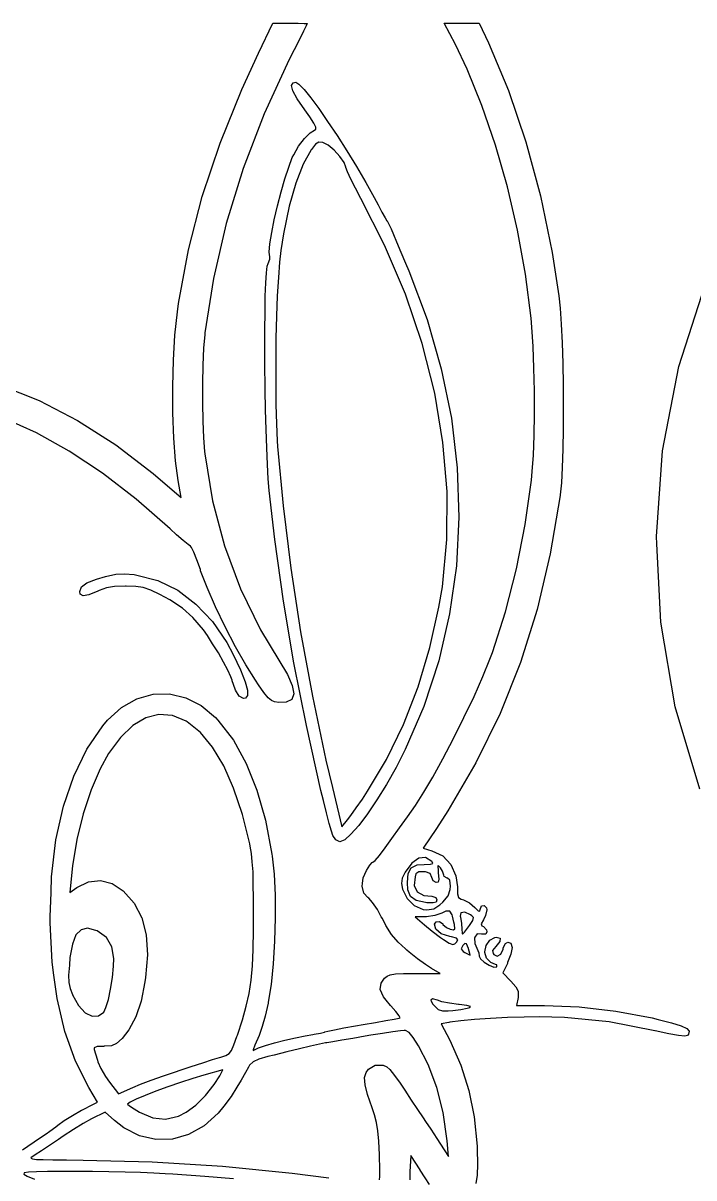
# Model space of a CAD drawing. Extents: x 83.4 to 116.6, y -116.6 to -83.4.
# Drawn here: x 109.064 to 111.523, y -88.323 to -84.091 of the extents above; entities that cross this region are included whole.
import ezdxf

# ---------------------------------------------------------------- set-up
doc = ezdxf.new("R2010")
doc.units = 0
doc.layers.add('BLACK', color=7, linetype='CONTINUOUS')

msp = doc.modelspace()

# ---------------------------------------------------------------- linework, layer by layer
at = {"layer": 'BLACK', "linetype": 'CONTINUOUS'}
for p, q in [((109.927, -84.2017), (109.98, -84.0913)), ((109.98, -84.0913), (110.043, -84.0913)), ((110.043, -84.0913), (110.073, -84.0915)), ((110.073, -84.0915), (110.095, -84.0922)), ((110.095, -84.0922), (110.105, -84.0931)), ((110.649, -84.1698), (110.608, -84.0913)), ((110.608, -84.0913), (110.736, -84.0913)), ((110.736, -84.0913), (110.77, -84.1642)), ((110.092, -84.1212), (110.077, -84.1514)), ((110.102, -84.1011), (110.092, -84.1212)), ((110.105, -84.0933), (110.102, -84.1011)), ((110.105, -84.0931), (110.105, -84.0933)), ((110.077, -84.1514), (110.058, -84.1891)), ((110.692, -84.2598), (110.649, -84.1698)), ((110.77, -84.1642), (110.843, -84.3388)), ((109.866, -84.3346), (109.927, -84.2017)), ((110.058, -84.1891), (110.04, -84.2246)), ((110.04, -84.2246), (109.948, -84.4234)), ((110.746, -84.3934), (110.692, -84.2598)), ((109.786, -84.5316), (109.866, -84.3346)), ((110.048, -84.3199), (110.054, -84.3099)), ((110.053, -84.3392), (110.048, -84.3199)), ((110.069, -84.3688), (110.053, -84.3392)), ((110.054, -84.3099), (110.064, -84.3079)), ((110.064, -84.3079), (110.075, -84.3149)), ((110.075, -84.3149), (110.094, -84.3345)), ((110.094, -84.3345), (110.119, -84.365)), ((110.843, -84.3388), (110.907, -84.5259)), ((110.097, -84.4094), (110.069, -84.3688)), ((110.119, -84.365), (110.148, -84.4046)), ((109.948, -84.4234), (109.871, -84.6242)), ((110.115, -84.4346), (110.097, -84.4094)), ((110.148, -84.4046), (110.18, -84.4514)), ((110.795, -84.5383), (110.746, -84.3934)), ((110.13, -84.4577), (110.115, -84.4346)), ((110.137, -84.4721), (110.13, -84.4577)), ((110.137, -84.4801), (110.137, -84.4721)), ((110.18, -84.4514), (110.215, -84.5037)), ((110.074, -84.5429), (110.096, -84.5147)), ((110.096, -84.5147), (110.117, -84.4934)), ((110.117, -84.4934), (110.132, -84.4842)), ((110.132, -84.4842), (110.137, -84.4801)), ((110.215, -84.5037), (110.251, -84.5596)), ((109.721, -84.7266), (109.786, -84.5316)), ((110.056, -84.5736), (110.074, -84.5429)), ((110.12, -84.5553), (110.091, -84.6083)), ((110.121, -84.5544), (110.12, -84.5553)), ((110.136, -84.5352), (110.121, -84.5544)), ((110.148, -84.5277), (110.136, -84.5352)), ((110.163, -84.5288), (110.148, -84.5277)), ((110.163, -84.5289), (110.163, -84.5288)), ((110.182, -84.5388), (110.163, -84.5289)), ((110.204, -84.5572), (110.182, -84.5388)), ((110.225, -84.5797), (110.204, -84.5572)), ((110.839, -84.6915), (110.795, -84.5383)), ((110.907, -84.5259), (110.96, -84.7241)), ((110.038, -84.6187), (110.051, -84.5844)), ((110.051, -84.5844), (110.056, -84.5736)), ((110.241, -84.6017), (110.225, -84.5797)), ((110.251, -84.5596), (110.286, -84.6172)), ((109.871, -84.6242), (109.809, -84.8259)), ((110.024, -84.6617), (110.038, -84.6187)), ((110.091, -84.6083), (110.064, -84.6775)), ((110.247, -84.6188), (110.241, -84.6017)), ((110.247, -84.6205), (110.247, -84.6188)), ((110.253, -84.6364), (110.247, -84.6205)), ((110.265, -84.6627), (110.253, -84.6364)), ((110.286, -84.6172), (110.32, -84.6749)), ((110.01, -84.7103), (110.024, -84.6617)), ((110.064, -84.6775), (110.04, -84.7627)), ((110.282, -84.6964), (110.265, -84.6627)), ((110.32, -84.6749), (110.351, -84.7307)), ((109.671, -84.9217), (109.721, -84.7266)), ((109.997, -84.7615), (110.01, -84.7103)), ((110.302, -84.7341), (110.282, -84.6964)), ((110.876, -84.8502), (110.839, -84.6915)), ((110.96, -84.7241), (111.003, -84.9323)), ((109.985, -84.8121), (109.997, -84.7615)), ((110.04, -84.7627), (110.019, -84.8636)), ((110.389, -84.9053), (110.302, -84.7341)), ((110.351, -84.7307), (110.365, -84.7579)), ((110.365, -84.7579), (110.379, -84.7848)), ((109.976, -84.8592), (109.985, -84.8121)), ((110.379, -84.7848), (110.391, -84.8055)), ((110.391, -84.8055), (110.397, -84.8159)), ((109.809, -84.8259), (109.762, -85.027)), ((110.397, -84.8159), (110.398, -84.8162)), ((110.398, -84.8162), (110.403, -84.8256)), ((110.403, -84.8256), (110.413, -84.8456)), ((110.413, -84.8456), (110.422, -84.8663)), ((110.905, -85.0115), (110.876, -84.8502)), ((109.969, -84.8997), (109.976, -84.8592)), ((110.019, -84.8636), (110.009, -84.9246)), ((110.422, -84.8663), (110.433, -84.8935)), ((110.433, -84.8935), (110.449, -84.9305)), ((109.634, -85.1187), (109.671, -84.9217)), ((109.966, -84.9304), (109.969, -84.8997)), ((109.968, -84.9483), (109.966, -84.9304)), ((110.009, -84.9246), (110.004, -84.9672)), ((110.466, -85.085), (110.389, -84.9053)), ((110.449, -84.9305), (110.466, -84.9717)), ((111.003, -84.9323), (111.028, -85.0913)), ((109.959, -84.9816), (109.962, -84.9728)), ((109.962, -84.9728), (109.969, -84.9568)), ((109.969, -84.9568), (109.968, -84.9483)), ((110.004, -84.9672), (110, -85.0235)), ((110.466, -84.9717), (110.478, -84.9996)), ((109.954, -85.0436), (109.956, -85.006)), ((109.956, -85.006), (109.959, -84.9816)), ((110, -85.0235), (109.996, -85.0907)), ((110.478, -84.9996), (110.545, -85.1778)), ((110.926, -85.1726), (110.905, -85.0115)), ((109.762, -85.027), (109.731, -85.2263)), ((109.952, -85.0923), (109.954, -85.0436)), ((111.467, -85.3497), (111.564, -85.0501)), ((109.951, -85.1502), (109.952, -85.0923)), ((109.996, -85.0907), (109.993, -85.1658)), ((110.527, -85.266), (110.466, -85.085)), ((111.028, -85.0913), (111.033, -85.1365)), ((109.621, -85.2345), (109.63, -85.1498)), ((109.63, -85.1498), (109.634, -85.1187)), ((109.95, -85.2153), (109.951, -85.1502)), ((111.033, -85.1365), (111.036, -85.1947)), ((109.993, -85.1658), (109.991, -85.2461)), ((110.545, -85.1778), (110.597, -85.3581)), ((110.929, -85.2057), (110.926, -85.1726)), ((109.616, -85.3272), (109.621, -85.2345)), ((109.73, -85.2329), (109.726, -85.2831)), ((109.731, -85.2263), (109.73, -85.2329)), ((109.95, -85.2857), (109.95, -85.2153)), ((110.933, -85.2765), (110.929, -85.2057)), ((111.036, -85.1947), (111.04, -85.2631)), ((109.991, -85.2461), (109.99, -85.3286)), ((110.573, -85.4473), (110.527, -85.266)), ((110.936, -85.3558), (110.933, -85.2765)), ((111.04, -85.2631), (111.042, -85.3385)), ((109.726, -85.2831), (109.723, -85.3444)), ((109.95, -85.3594), (109.95, -85.2857)), ((109.613, -85.4237), (109.616, -85.3272)), ((109.723, -85.3444), (109.722, -85.4123)), ((109.951, -85.4103), (109.95, -85.3594)), ((109.99, -85.3286), (109.99, -85.4103)), ((110.597, -85.3581), (110.634, -85.5395)), ((110.938, -85.4395), (110.936, -85.3558)), ((111.042, -85.3385), (111.043, -85.4182)), ((111.407, -85.6587), (111.467, -85.3497)), ((108.982, -85.4182), (109.123, -85.4749)), ((109.613, -85.5199), (109.613, -85.4237)), ((109.722, -85.4123), (109.722, -85.4824)), ((109.951, -85.4345), (109.951, -85.4103)), ((109.953, -85.5089), (109.951, -85.4345)), ((109.99, -85.4103), (109.991, -85.4885)), ((110.939, -85.5234), (110.938, -85.4395)), ((111.043, -85.4182), (111.044, -85.4992)), ((109.123, -85.4749), (109.264, -85.548)), ((109.722, -85.4824), (109.723, -85.5503)), ((109.991, -85.4885), (109.993, -85.5601)), ((110.603, -85.628), (110.573, -85.4473)), ((109.617, -85.612), (109.613, -85.5199)), ((109.955, -85.5809), (109.953, -85.5089)), ((110.937, -85.6032), (110.939, -85.5234)), ((111.044, -85.4992), (111.043, -85.5784)), ((109.113, -85.5925), (108.994, -85.5397)), ((109.264, -85.548), (109.404, -85.6371)), ((109.723, -85.5503), (109.725, -85.6114)), ((109.993, -85.5601), (109.995, -85.6224)), ((110.634, -85.5395), (110.655, -85.721)), ((109.233, -85.6598), (109.113, -85.5925)), ((109.623, -85.6957), (109.617, -85.612)), ((109.725, -85.6114), (109.729, -85.6614)), ((109.957, -85.6483), (109.955, -85.5809)), ((110.935, -85.6749), (110.937, -85.6032)), ((111.043, -85.5784), (111.042, -85.6531)), ((109.404, -85.6371), (109.541, -85.7422)), ((109.96, -85.7092), (109.957, -85.6483)), ((109.995, -85.6224), (109.997, -85.6433)), ((109.997, -85.6433), (110.017, -85.8609)), ((110.618, -85.8073), (110.603, -85.628)), ((111.042, -85.6531), (111.04, -85.7201)), ((111.385, -85.9726), (111.407, -85.6587)), ((109.356, -85.7412), (109.233, -85.6598)), ((109.633, -85.7671), (109.623, -85.6957)), ((109.729, -85.6614), (109.73, -85.6704)), ((109.73, -85.6704), (109.759, -85.8416)), ((110.93, -85.7341), (110.935, -85.6749)), ((109.479, -85.8362), (109.356, -85.7412)), ((109.541, -85.7422), (109.585, -85.7795)), ((109.963, -85.7617), (109.96, -85.7092)), ((110.655, -85.721), (110.661, -85.9016)), ((110.927, -85.7667), (110.93, -85.7341)), ((111.04, -85.7201), (111.037, -85.7767)), ((109.585, -85.7795), (109.644, -85.8305)), ((109.644, -85.8305), (109.633, -85.7671)), ((109.966, -85.8038), (109.963, -85.7617)), ((110.904, -85.9283), (110.927, -85.7667)), ((111.037, -85.7767), (111.033, -85.8198)), ((109.987, -85.9836), (109.966, -85.8038)), ((110.617, -85.9843), (110.618, -85.8073)), ((111.032, -85.8229), (110.996, -86.0368)), ((111.033, -85.8198), (111.032, -85.8229)), ((109.603, -85.9445), (109.479, -85.8362)), ((109.759, -85.8416), (109.803, -86.0065)), ((110.017, -85.8609), (110.045, -86.0885)), ((110.661, -85.9016), (110.652, -86.0803)), ((109.627, -85.9666), (109.603, -85.9445)), ((110.872, -86.091), (110.904, -85.9283)), ((109.651, -85.988), (109.627, -85.9666)), ((109.669, -86.0025), (109.651, -85.988)), ((110.019, -86.2099), (109.987, -85.9836)), ((110.601, -86.1579), (110.617, -85.9843)), ((111.387, -86), (111.385, -85.9726)), ((109.678, -86.0079), (109.669, -86.0025)), ((109.682, -86.0129), (109.678, -86.0079)), ((109.69, -86.0308), (109.682, -86.0129)), ((109.701, -86.0587), (109.69, -86.0308)), ((109.803, -86.0065), (109.861, -86.1646)), ((110.996, -86.0368), (110.948, -86.2404)), ((111.401, -86.287), (111.387, -86)), ((109.714, -86.0933), (109.701, -86.0587)), ((110.652, -86.0803), (110.627, -86.2562)), ((109.333, -86.1286), (109.367, -86.1191)), ((109.367, -86.1191), (109.404, -86.1114)), ((109.404, -86.1114), (109.436, -86.1094)), ((109.436, -86.1094), (109.471, -86.1126)), ((109.471, -86.1126), (109.481, -86.1141)), ((109.481, -86.1141), (109.558, -86.1343)), ((109.715, -86.0984), (109.714, -86.0933)), ((109.739, -86.1601), (109.715, -86.0984)), ((110.045, -86.0885), (110.081, -86.3222)), ((110.832, -86.2493), (110.872, -86.091)), ((109.272, -86.1748), (109.279, -86.1577)), ((109.279, -86.1577), (109.298, -86.1425)), ((109.298, -86.1425), (109.333, -86.1286)), ((109.37, -86.1607), (109.343, -86.1705)), ((109.4, -86.1557), (109.37, -86.1607)), ((109.44, -86.1545), (109.4, -86.1557)), ((109.442, -86.1546), (109.44, -86.1545)), ((109.477, -86.1558), (109.442, -86.1546)), ((109.505, -86.1601), (109.477, -86.1558)), ((109.532, -86.1693), (109.505, -86.1601)), ((109.558, -86.1343), (109.631, -86.1701)), ((109.77, -86.2302), (109.739, -86.1601)), ((109.861, -86.1646), (109.935, -86.3151)), ((110.588, -86.2318), (110.601, -86.1579)), ((109.274, -86.184), (109.272, -86.1748)), ((109.284, -86.1904), (109.274, -86.184)), ((109.305, -86.1867), (109.284, -86.1904)), ((109.338, -86.1727), (109.305, -86.1867)), ((109.343, -86.1705), (109.338, -86.1727)), ((109.565, -86.1852), (109.532, -86.1693)), ((109.602, -86.2045), (109.565, -86.1852)), ((109.648, -86.2349), (109.602, -86.2045)), ((109.631, -86.1701), (109.698, -86.2204)), ((109.687, -86.2702), (109.648, -86.2349)), ((109.698, -86.2204), (109.758, -86.2846)), ((109.805, -86.3039), (109.77, -86.2302)), ((110.057, -86.4354), (110.019, -86.2099)), ((110.555, -86.3794), (110.588, -86.2318)), ((110.784, -86.3975), (110.832, -86.2493)), ((110.948, -86.2404), (110.887, -86.4349)), ((109.725, -86.315), (109.687, -86.2702)), ((109.758, -86.2846), (109.811, -86.3619)), ((110.627, -86.2562), (110.588, -86.4283)), ((111.454, -86.5971), (111.401, -86.287)), ((109.74, -86.3357), (109.725, -86.315)), ((109.759, -86.3656), (109.74, -86.3357)), ((109.843, -86.3766), (109.805, -86.3039)), ((109.935, -86.3151), (110.002, -86.4265)), ((110.081, -86.3222), (110.125, -86.558)), ((109.78, -86.3991), (109.759, -86.3656)), ((109.811, -86.3619), (109.834, -86.4048)), ((109.881, -86.4434), (109.843, -86.3766)), ((109.799, -86.4328), (109.78, -86.3991)), ((109.834, -86.4048), (109.861, -86.4614)), ((110.512, -86.5237), (110.555, -86.3794)), ((110.775, -86.4219), (110.784, -86.3975)), ((109.815, -86.4632), (109.799, -86.4328)), ((109.861, -86.4614), (109.878, -86.5049)), ((109.916, -86.4996), (109.881, -86.4434)), ((110.002, -86.4265), (110.033, -86.478)), ((110.103, -86.665), (110.057, -86.4354)), ((110.588, -86.4283), (110.533, -86.5955)), ((110.749, -86.4861), (110.775, -86.4219)), ((110.887, -86.4349), (110.812, -86.6218)), ((109.826, -86.4866), (109.815, -86.4632)), ((109.831, -86.4997), (109.826, -86.4866)), ((109.831, -86.5013), (109.831, -86.4997)), ((109.835, -86.5152), (109.831, -86.5013)), ((109.878, -86.5049), (109.887, -86.5362)), ((109.927, -86.5159), (109.916, -86.4996)), ((110.033, -86.478), (110.051, -86.5189)), ((110.717, -86.5588), (110.749, -86.4861)), ((109.843, -86.5361), (109.835, -86.5152)), ((109.856, -86.5584), (109.843, -86.5361)), ((109.887, -86.5362), (109.887, -86.556)), ((109.947, -86.545), (109.927, -86.5159)), ((109.962, -86.5636), (109.947, -86.545)), ((110.051, -86.5189), (110.056, -86.5495)), ((110.458, -86.6617), (110.512, -86.5237)), ((109.425, -86.599), (109.481, -86.5676)), ((109.481, -86.5676), (109.541, -86.5512)), ((109.541, -86.5512), (109.601, -86.5499)), ((109.601, -86.5499), (109.661, -86.5635)), ((109.661, -86.5635), (109.717, -86.5921)), ((109.872, -86.5663), (109.856, -86.5584)), ((109.879, -86.5653), (109.872, -86.5663)), ((109.887, -86.556), (109.879, -86.5653)), ((109.975, -86.5742), (109.962, -86.5636)), ((109.986, -86.5793), (109.975, -86.5742)), ((110.001, -86.5814), (109.986, -86.5793)), ((110.029, -86.5803), (110.001, -86.5814)), ((110.049, -86.5699), (110.029, -86.5803)), ((110.056, -86.5495), (110.049, -86.5699)), ((110.125, -86.558), (110.174, -86.7921)), ((110.68, -86.6359), (110.717, -86.5588)), ((109.374, -86.6454), (109.425, -86.599)), ((109.562, -86.6253), (109.514, -86.6375)), ((109.612, -86.6293), (109.562, -86.6253)), ((109.662, -86.6498), (109.612, -86.6293)), ((109.717, -86.5921), (109.769, -86.6358)), ((110.533, -86.5955), (110.464, -86.7538)), ((110.812, -86.6218), (110.724, -86.8026)), ((111.544, -86.8987), (111.454, -86.5971)), ((109.298, -86.7523), (109.357, -86.6667)), ((109.357, -86.6667), (109.374, -86.6454)), ((109.467, -86.6656), (109.421, -86.7094)), ((109.514, -86.6375), (109.467, -86.6656)), ((109.666, -86.6526), (109.662, -86.6498)), ((109.714, -86.6908), (109.666, -86.6526)), ((109.769, -86.6358), (109.778, -86.6454)), ((109.778, -86.6454), (109.835, -86.7198)), ((110.156, -86.9038), (110.103, -86.665)), ((110.396, -86.7904), (110.458, -86.6617)), ((110.642, -86.7136), (110.68, -86.6359)), ((109.421, -86.7094), (109.378, -86.7686)), ((109.759, -86.7446), (109.714, -86.6908)), ((110.603, -86.7878), (110.642, -86.7136)), ((109.25, -86.8507), (109.298, -86.7523)), ((109.8, -86.8131), (109.759, -86.7446)), ((109.835, -86.7198), (109.882, -86.8051)), ((110.464, -86.7538), (110.431, -86.8191)), ((109.378, -86.7686), (109.347, -86.8245)), ((110.174, -86.7921), (110.198, -86.8921)), ((110.327, -86.9067), (110.396, -86.7904)), ((110.566, -86.8546), (110.603, -86.7878)), ((109.347, -86.8245), (109.314, -86.9011)), ((109.836, -86.8956), (109.8, -86.8131)), ((109.882, -86.8051), (109.921, -86.9025)), ((110.431, -86.8191), (110.396, -86.8813)), ((110.724, -86.8026), (110.621, -86.9784)), ((109.212, -86.9615), (109.25, -86.8507)), ((110.396, -86.8813), (110.361, -86.9385)), ((110.533, -86.9099), (110.566, -86.8546)), ((109.314, -86.9011), (109.285, -86.9891)), ((109.868, -86.9914), (109.836, -86.8956)), ((109.921, -86.9025), (109.953, -87.0128)), ((110.165, -86.9407), (110.156, -86.9038)), ((110.198, -86.8921), (110.233, -87.0363)), ((110.308, -86.9349), (110.327, -86.9067)), ((110.502, -86.9582), (110.527, -86.919)), ((110.527, -86.919), (110.533, -86.9099)), ((109.185, -87.0845), (109.212, -86.9615)), ((110.176, -86.9858), (110.165, -86.9407)), ((110.266, -86.9947), (110.285, -86.9678)), ((110.285, -86.9678), (110.308, -86.9349)), ((110.361, -86.9385), (110.326, -86.9891)), ((110.473, -86.9996), (110.502, -86.9582)), ((109.285, -86.9891), (109.262, -87.0838)), ((109.895, -87.0996), (109.868, -86.9914)), ((109.953, -87.0128), (109.976, -87.1371)), ((110.186, -87.0242), (110.176, -86.9858)), ((110.233, -87.0363), (110.253, -87.0117)), ((110.253, -87.0117), (110.266, -86.9947)), ((110.326, -86.9891), (110.295, -87.0314)), ((110.444, -87.041), (110.473, -86.9996)), ((110.621, -86.9784), (110.579, -87.043)), ((110.194, -87.0528), (110.186, -87.0242)), ((110.2, -87.0683), (110.194, -87.0528)), ((110.295, -87.0314), (110.266, -87.0636)), ((110.416, -87.0799), (110.444, -87.041)), ((110.579, -87.043), (110.531, -87.1156)), ((109.169, -87.2195), (109.185, -87.0845)), ((109.262, -87.0838), (109.246, -87.1802)), ((110.21, -87.084), (110.2, -87.0683)), ((110.225, -87.0913), (110.21, -87.084)), ((110.243, -87.0841), (110.225, -87.0913)), ((110.266, -87.0636), (110.243, -87.0841)), ((110.391, -87.1143), (110.416, -87.0799)), ((109.896, -87.1073), (109.895, -87.0996)), ((109.901, -87.1349), (109.896, -87.1073)), ((109.904, -87.1654), (109.901, -87.1349)), ((109.976, -87.1371), (109.977, -87.1438)), ((110.37, -87.1416), (110.391, -87.1143)), ((110.531, -87.1156), (110.562, -87.1243)), ((110.562, -87.1243), (110.602, -87.1436)), ((109.246, -87.1802), (109.242, -87.2156)), ((109.907, -87.2014), (109.904, -87.1654)), ((109.977, -87.1438), (109.984, -87.2098)), ((110.323, -87.1966), (110.335, -87.1779)), ((110.335, -87.1779), (110.344, -87.1672)), ((110.344, -87.1672), (110.346, -87.1663)), ((110.346, -87.1663), (110.354, -87.1597)), ((110.354, -87.1597), (110.37, -87.1416)), ((110.489, -87.1701), (110.464, -87.2035)), ((110.487, -87.1868), (110.508, -87.1767)), ((110.514, -87.1514), (110.489, -87.1701)), ((110.508, -87.1767), (110.534, -87.1746)), ((110.539, -87.1493), (110.514, -87.1514)), ((110.534, -87.1746), (110.557, -87.1738)), ((110.562, -87.1637), (110.539, -87.1493)), ((110.557, -87.1738), (110.566, -87.1709)), ((110.564, -87.1649), (110.562, -87.1637)), ((110.566, -87.1709), (110.564, -87.1649)), ((110.586, -87.1782), (110.584, -87.1809)), ((110.584, -87.1809), (110.585, -87.1971)), ((110.594, -87.1866), (110.586, -87.1782)), ((110.602, -87.1436), (110.632, -87.175)), ((110.632, -87.175), (110.65, -87.2161)), ((109.167, -87.2775), (109.169, -87.2195)), ((109.242, -87.2156), (109.236, -87.2775)), ((109.908, -87.2457), (109.907, -87.2014)), ((109.984, -87.2098), (109.988, -87.2869)), ((110.308, -87.2442), (110.311, -87.2235)), ((110.311, -87.2235), (110.323, -87.1966)), ((110.464, -87.2035), (110.453, -87.2251)), ((110.473, -87.2413), (110.476, -87.2074)), ((110.476, -87.2074), (110.487, -87.1868)), ((110.501, -87.2199), (110.498, -87.2524)), ((110.504, -87.2097), (110.501, -87.2199)), ((110.514, -87.2014), (110.504, -87.2097)), ((110.533, -87.2012), (110.514, -87.2014)), ((110.539, -87.2019), (110.533, -87.2012)), ((110.556, -87.2083), (110.539, -87.2019)), ((110.562, -87.2225), (110.556, -87.2083)), ((110.567, -87.2342), (110.562, -87.2225)), ((110.585, -87.1971), (110.586, -87.2058)), ((110.586, -87.2058), (110.588, -87.2286)), ((110.601, -87.1988), (110.594, -87.1866)), ((110.606, -87.2137), (110.601, -87.1988)), ((110.607, -87.2187), (110.606, -87.2137)), ((110.618, -87.2246), (110.607, -87.2187)), ((110.62, -87.2247), (110.618, -87.2246)), ((110.65, -87.2161), (110.656, -87.2572)), ((109.236, -87.2775), (109.262, -87.2593)), ((109.262, -87.2593), (109.304, -87.2386)), ((109.304, -87.2386), (109.348, -87.2339)), ((109.348, -87.2339), (109.391, -87.2451)), ((109.391, -87.2451), (109.431, -87.2714)), ((109.909, -87.3011), (109.908, -87.2457)), ((110.307, -87.2541), (110.308, -87.2442)), ((110.313, -87.2796), (110.307, -87.2541)), ((110.453, -87.2251), (110.451, -87.2442)), ((110.451, -87.2442), (110.455, -87.2652)), ((110.455, -87.2652), (110.472, -87.2997)), ((110.474, -87.2674), (110.473, -87.2413)), ((110.498, -87.2524), (110.509, -87.275)), ((110.578, -87.2413), (110.567, -87.2342)), ((110.585, -87.2391), (110.578, -87.2413)), ((110.588, -87.2286), (110.585, -87.2391)), ((110.628, -87.2327), (110.62, -87.2247)), ((110.631, -87.2546), (110.628, -87.2327)), ((110.63, -87.2671), (110.631, -87.2546)), ((110.656, -87.2572), (110.656, -87.2824)), ((109.164, -87.3663), (109.167, -87.2775)), ((109.431, -87.2714), (109.471, -87.317)), ((109.909, -87.3704), (109.909, -87.3011)), ((109.988, -87.2869), (109.988, -87.3705)), ((110.328, -87.2959), (110.313, -87.2796)), ((110.331, -87.298), (110.328, -87.2959)), ((110.345, -87.3137), (110.331, -87.298)), ((110.472, -87.2997), (110.498, -87.3257)), ((110.484, -87.2927), (110.474, -87.2674)), ((110.505, -87.3074), (110.484, -87.2927)), ((110.539, -87.3143), (110.505, -87.3074)), ((110.509, -87.275), (110.533, -87.2879)), ((110.533, -87.2879), (110.562, -87.2911)), ((110.562, -87.2911), (110.577, -87.2963)), ((110.577, -87.2963), (110.581, -87.3048)), ((110.581, -87.3048), (110.578, -87.3127)), ((110.602, -87.3129), (110.622, -87.2895)), ((110.622, -87.2895), (110.63, -87.2671)), ((110.656, -87.2824), (110.66, -87.2958)), ((110.66, -87.2958), (110.67, -87.3022)), ((110.67, -87.3022), (110.678, -87.3047)), ((110.678, -87.3047), (110.7, -87.315)), ((109.471, -87.317), (109.499, -87.3704)), ((110.363, -87.34), (110.345, -87.3137)), ((110.377, -87.3669), (110.363, -87.34)), ((110.498, -87.3257), (110.53, -87.3397)), ((110.53, -87.3397), (110.544, -87.3413)), ((110.544, -87.3149), (110.539, -87.3143)), ((110.567, -87.3158), (110.544, -87.3149)), ((110.544, -87.3413), (110.569, -87.3373)), ((110.578, -87.3127), (110.567, -87.3158)), ((110.569, -87.3373), (110.591, -87.3231)), ((110.591, -87.3231), (110.602, -87.3129)), ((110.613, -87.3465), (110.599, -87.353)), ((110.628, -87.3464), (110.613, -87.3465)), ((110.637, -87.3589), (110.628, -87.3464)), ((110.683, -87.3498), (110.669, -87.3517)), ((110.704, -87.3592), (110.683, -87.3498)), ((110.7, -87.315), (110.72, -87.332)), ((110.72, -87.332), (110.732, -87.3451)), ((110.732, -87.3451), (110.738, -87.3455)), ((110.738, -87.3455), (110.739, -87.3392)), ((110.739, -87.3392), (110.744, -87.3269)), ((110.744, -87.3269), (110.754, -87.3255)), ((110.754, -87.3255), (110.763, -87.3341)), ((110.764, -87.3415), (110.759, -87.3613)), ((110.763, -87.3341), (110.764, -87.3415)), ((109.164, -87.3883), (109.164, -87.3663)), ((109.171, -87.5326), (109.164, -87.3883)), ((109.499, -87.3704), (109.515, -87.4329)), ((109.909, -87.4148), (109.909, -87.3704)), ((109.988, -87.3705), (109.986, -87.456)), ((110.381, -87.3732), (110.377, -87.3669)), ((110.394, -87.3989), (110.381, -87.3732)), ((110.537, -87.3666), (110.501, -87.3669)), ((110.501, -87.3669), (110.535, -87.3964)), ((110.543, -87.3664), (110.537, -87.3666)), ((110.573, -87.3617), (110.543, -87.3664)), ((110.572, -87.3938), (110.578, -87.3845)), ((110.577, -87.4115), (110.572, -87.3938)), ((110.599, -87.353), (110.573, -87.3617)), ((110.578, -87.3845), (110.59, -87.3842)), ((110.59, -87.3842), (110.602, -87.3929)), ((110.602, -87.3929), (110.603, -87.3943)), ((110.638, -87.3644), (110.637, -87.3589)), ((110.643, -87.3859), (110.638, -87.3644)), ((110.645, -87.3942), (110.643, -87.3859)), ((110.669, -87.3517), (110.666, -87.3644)), ((110.666, -87.3644), (110.667, -87.3683)), ((110.667, -87.3683), (110.671, -87.3912)), ((110.671, -87.3912), (110.672, -87.4114)), ((110.7, -87.3986), (110.712, -87.3797)), ((110.709, -87.3625), (110.704, -87.3592)), ((110.715, -87.3694), (110.709, -87.3625)), ((110.712, -87.3797), (110.715, -87.3694)), ((110.751, -87.378), (110.743, -87.3925)), ((110.743, -87.3925), (110.745, -87.3995)), ((110.759, -87.3613), (110.751, -87.378)), ((109.258, -87.4331), (109.245, -87.4666)), ((109.277, -87.4141), (109.258, -87.4331)), ((109.301, -87.4088), (109.277, -87.4141)), ((109.331, -87.4164), (109.301, -87.4088)), ((109.336, -87.4185), (109.331, -87.4164)), ((109.37, -87.4423), (109.336, -87.4185)), ((109.515, -87.4329), (109.52, -87.5055)), ((109.908, -87.4864), (109.909, -87.4148)), ((110.415, -87.4319), (110.394, -87.3989)), ((110.439, -87.4598), (110.415, -87.4319)), ((110.535, -87.3964), (110.563, -87.4197)), ((110.563, -87.4197), (110.594, -87.443)), ((110.597, -87.4288), (110.577, -87.4115)), ((110.628, -87.4393), (110.597, -87.4288)), ((110.603, -87.3943), (110.616, -87.4056)), ((110.616, -87.4056), (110.63, -87.4119)), ((110.63, -87.4119), (110.642, -87.4148)), ((110.642, -87.4148), (110.647, -87.4101)), ((110.647, -87.4101), (110.645, -87.3942)), ((110.672, -87.4114), (110.673, -87.4263)), ((110.673, -87.4263), (110.675, -87.4306)), ((110.675, -87.4306), (110.682, -87.4234)), ((110.682, -87.4234), (110.696, -87.4037)), ((110.696, -87.4037), (110.7, -87.3986)), ((110.728, -87.4292), (110.72, -87.4408)), ((110.744, -87.4297), (110.728, -87.4292)), ((110.745, -87.4299), (110.744, -87.4297)), ((110.745, -87.3995), (110.751, -87.4025)), ((110.76, -87.4306), (110.745, -87.4299)), ((110.751, -87.4025), (110.762, -87.414)), ((110.764, -87.4211), (110.76, -87.4306)), ((110.762, -87.414), (110.764, -87.4211)), ((109.245, -87.4666), (109.236, -87.5152)), ((109.39, -87.4761), (109.37, -87.4423)), ((109.397, -87.519), (109.39, -87.4761)), ((109.986, -87.456), (109.981, -87.539)), ((110.466, -87.4845), (110.439, -87.4598)), ((110.594, -87.443), (110.605, -87.4501)), ((110.605, -87.4501), (110.626, -87.4637)), ((110.626, -87.4637), (110.639, -87.4686)), ((110.634, -87.4403), (110.628, -87.4393)), ((110.652, -87.4448), (110.634, -87.4403)), ((110.639, -87.4686), (110.647, -87.4657)), ((110.647, -87.4657), (110.652, -87.4598)), ((110.657, -87.4505), (110.652, -87.4448)), ((110.652, -87.4598), (110.657, -87.4505)), ((110.676, -87.4722), (110.67, -87.4845)), ((110.683, -87.4638), (110.676, -87.4722)), ((110.689, -87.4662), (110.683, -87.4638)), ((110.696, -87.4826), (110.689, -87.4662)), ((110.72, -87.4408), (110.719, -87.4432)), ((110.719, -87.4432), (110.72, -87.4645)), ((110.72, -87.4645), (110.727, -87.4813)), ((110.756, -87.4945), (110.761, -87.4723)), ((110.761, -87.4723), (110.775, -87.4527)), ((110.775, -87.4527), (110.793, -87.4419)), ((110.797, -87.4751), (110.785, -87.4896)), ((110.793, -87.4419), (110.798, -87.4413)), ((110.811, -87.457), (110.797, -87.4751)), ((110.798, -87.4413), (110.812, -87.4453)), ((110.812, -87.4453), (110.811, -87.457)), ((110.824, -87.4803), (110.832, -87.4647)), ((110.832, -87.4647), (110.841, -87.4595)), ((110.841, -87.4595), (110.852, -87.4635)), ((110.852, -87.4635), (110.856, -87.4794)), ((109.236, -87.5152), (109.234, -87.5433)), ((109.396, -87.5474), (109.397, -87.519)), ((109.52, -87.5055), (109.513, -87.5893)), ((109.905, -87.5467), (109.908, -87.4864)), ((110.471, -87.4893), (110.466, -87.4845)), ((110.479, -87.4958), (110.471, -87.4893)), ((110.51, -87.5201), (110.479, -87.4958)), ((110.539, -87.5413), (110.51, -87.5201)), ((110.67, -87.4845), (110.677, -87.4935)), ((110.677, -87.4935), (110.683, -87.4972)), ((110.683, -87.4972), (110.698, -87.505)), ((110.696, -87.4844), (110.696, -87.4826)), ((110.702, -87.501), (110.696, -87.4844)), ((110.698, -87.505), (110.703, -87.5076)), ((110.703, -87.5076), (110.702, -87.501)), ((110.727, -87.4813), (110.735, -87.499)), ((110.735, -87.499), (110.736, -87.511)), ((110.736, -87.511), (110.74, -87.5207)), ((110.74, -87.5207), (110.754, -87.5326)), ((110.756, -87.4979), (110.756, -87.4945)), ((110.763, -87.5176), (110.756, -87.4979)), ((110.778, -87.5342), (110.763, -87.5176)), ((110.785, -87.4896), (110.787, -87.5009)), ((110.787, -87.5009), (110.789, -87.5044)), ((110.789, -87.5044), (110.802, -87.5108)), ((110.802, -87.5108), (110.815, -87.5034)), ((110.815, -87.5034), (110.823, -87.4849)), ((110.823, -87.4849), (110.824, -87.4803)), ((110.852, -87.504), (110.84, -87.5346)), ((110.856, -87.4794), (110.852, -87.504)), ((109.177, -87.5807), (109.171, -87.5326)), ((109.234, -87.5433), (109.231, -87.5807)), ((109.392, -87.5895), (109.396, -87.5474)), ((109.9, -87.5992), (109.905, -87.5467)), ((109.981, -87.539), (109.973, -87.6148)), ((110.561, -87.5555), (110.539, -87.5413)), ((110.593, -87.5738), (110.561, -87.5555)), ((110.754, -87.5326), (110.772, -87.5437)), ((110.772, -87.5437), (110.789, -87.5507)), ((110.795, -87.5413), (110.778, -87.5342)), ((110.789, -87.5507), (110.801, -87.5505)), ((110.8, -87.5422), (110.795, -87.5413)), ((110.801, -87.5496), (110.8, -87.5422)), ((110.801, -87.5505), (110.801, -87.5496)), ((110.839, -87.5376), (110.822, -87.5725)), ((110.84, -87.5346), (110.839, -87.5376)), ((109.189, -87.6656), (109.177, -87.5807)), ((109.231, -87.5807), (109.232, -87.6073)), ((109.385, -87.6317), (109.392, -87.5895)), ((109.511, -87.6047), (109.497, -87.6758)), ((109.513, -87.5893), (109.511, -87.6047)), ((109.893, -87.6473), (109.9, -87.5992)), ((110.376, -87.6095), (110.389, -87.5913)), ((110.389, -87.5913), (110.398, -87.5839)), ((110.398, -87.5839), (110.41, -87.579)), ((110.41, -87.579), (110.429, -87.5761)), ((110.429, -87.5761), (110.458, -87.5747)), ((110.458, -87.5747), (110.499, -87.5742)), ((110.499, -87.5742), (110.593, -87.5738)), ((110.822, -87.5725), (110.852, -87.6029)), ((110.852, -87.6029), (110.87, -87.6229)), ((109.232, -87.6073), (109.237, -87.629)), ((109.237, -87.629), (109.245, -87.6515)), ((109.377, -87.6696), (109.385, -87.6317)), ((109.882, -87.6945), (109.893, -87.6473)), ((109.973, -87.6148), (109.962, -87.6791)), ((110.373, -87.6326), (110.376, -87.6095)), ((110.385, -87.6594), (110.373, -87.6326)), ((110.87, -87.6229), (110.878, -87.6386)), ((110.878, -87.6386), (110.879, -87.6561)), ((109.217, -87.7867), (109.189, -87.6656)), ((109.245, -87.6515), (109.246, -87.652)), ((109.246, -87.652), (109.267, -87.6913)), ((109.368, -87.6993), (109.377, -87.6696)), ((109.497, -87.6758), (109.478, -87.7334)), ((109.962, -87.6829), (109.951, -87.7311)), ((109.962, -87.6791), (109.962, -87.6829)), ((110.395, -87.672), (110.385, -87.6594)), ((110.411, -87.6917), (110.395, -87.672)), ((110.565, -87.667), (110.559, -87.672)), ((110.559, -87.672), (110.565, -87.6857)), ((110.583, -87.6726), (110.565, -87.667)), ((110.565, -87.6857), (110.573, -87.6944)), ((110.599, -87.6779), (110.583, -87.6726)), ((110.627, -87.6834), (110.599, -87.6779)), ((110.66, -87.6875), (110.627, -87.6834)), ((110.662, -87.6877), (110.66, -87.6875)), ((110.691, -87.6915), (110.662, -87.6877)), ((110.878, -87.6623), (110.873, -87.6913)), ((110.879, -87.6561), (110.878, -87.6623)), ((109.267, -87.6913), (109.292, -87.7181)), ((109.292, -87.7181), (109.317, -87.7312)), ((109.317, -87.7312), (109.341, -87.7299)), ((109.341, -87.7299), (109.36, -87.7164)), ((109.36, -87.7164), (109.368, -87.6993)), ((109.868, -87.7442), (109.882, -87.6945)), ((109.951, -87.7311), (109.94, -87.7689)), ((110.412, -87.6924), (110.411, -87.6917)), ((110.43, -87.7135), (110.412, -87.6924)), ((110.443, -87.7293), (110.43, -87.7135)), ((110.446, -87.7365), (110.443, -87.7293)), ((110.573, -87.6944), (110.586, -87.7061)), ((110.586, -87.7061), (110.601, -87.7113)), ((110.601, -87.7113), (110.622, -87.7115)), ((110.622, -87.7115), (110.639, -87.7101)), ((110.639, -87.7101), (110.668, -87.7064)), ((110.668, -87.7064), (110.692, -87.702)), ((110.704, -87.6954), (110.691, -87.6915)), ((110.692, -87.702), (110.701, -87.6994)), ((110.701, -87.6994), (110.704, -87.6954)), ((110.873, -87.6913), (110.975, -87.6913)), ((110.975, -87.6913), (111.102, -87.6966)), ((111.102, -87.6966), (111.236, -87.7122)), ((111.236, -87.7122), (111.369, -87.7374)), ((109.478, -87.7334), (109.452, -87.7802)), ((109.85, -87.8), (109.868, -87.7442)), ((109.94, -87.7689), (109.929, -87.8021)), ((110.205, -87.7803), (110.24, -87.7737)), ((110.24, -87.7737), (110.282, -87.7663)), ((110.282, -87.7663), (110.311, -87.7615)), ((110.311, -87.7615), (110.356, -87.754)), ((110.356, -87.754), (110.394, -87.7472)), ((110.394, -87.7472), (110.424, -87.7416)), ((110.424, -87.7416), (110.442, -87.7378)), ((110.442, -87.7378), (110.446, -87.7365)), ((110.624, -87.754), (110.597, -87.7586)), ((110.597, -87.7586), (110.628, -87.8187)), ((110.628, -87.7533), (110.624, -87.754)), ((110.668, -87.7482), (110.628, -87.7533)), ((110.718, -87.7435), (110.668, -87.7482)), ((110.777, -87.7393), (110.718, -87.7435)), ((110.839, -87.736), (110.777, -87.7393)), ((110.9, -87.7338), (110.839, -87.736)), ((110.956, -87.7331), (110.9, -87.7338)), ((111.048, -87.7355), (110.956, -87.7331)), ((111.212, -87.7519), (111.048, -87.7355)), ((111.379, -87.7839), (111.212, -87.7519)), ((111.369, -87.7374), (111.391, -87.7424)), ((111.391, -87.7424), (111.441, -87.755)), ((111.441, -87.755), (111.476, -87.766)), ((111.476, -87.766), (111.497, -87.776)), ((109.256, -87.8957), (109.217, -87.7867)), ((109.427, -87.8122), (109.407, -87.8307)), ((109.452, -87.7802), (109.427, -87.8122)), ((109.837, -87.8363), (109.848, -87.8047)), ((109.848, -87.8047), (109.85, -87.8)), ((109.929, -87.8021), (109.914, -87.8369)), ((110.024, -87.8189), (110.063, -87.8097)), ((110.063, -87.8097), (110.098, -87.8023)), ((110.098, -87.8023), (110.126, -87.7975)), ((110.126, -87.7975), (110.131, -87.7969)), ((110.131, -87.7969), (110.154, -87.7934)), ((110.154, -87.7934), (110.169, -87.7891)), ((110.169, -87.7891), (110.17, -87.7885)), ((110.17, -87.7885), (110.181, -87.7854)), ((110.181, -87.7854), (110.205, -87.7803)), ((110.273, -87.812), (110.232, -87.8189)), ((110.318, -87.8043), (110.273, -87.812)), ((110.339, -87.8008), (110.318, -87.8043)), ((110.382, -87.7938), (110.339, -87.8008)), ((110.419, -87.7882), (110.382, -87.7938)), ((110.447, -87.7844), (110.419, -87.7882)), ((110.461, -87.783), (110.447, -87.7844)), ((110.466, -87.7835), (110.461, -87.783)), ((110.479, -87.7909), (110.466, -87.7835)), ((110.494, -87.8088), (110.479, -87.7909)), ((110.513, -87.8396), (110.494, -87.8088)), ((111.38, -87.7843), (111.379, -87.7839)), ((111.431, -87.7955), (111.38, -87.7843)), ((111.466, -87.8019), (111.431, -87.7955)), ((111.489, -87.8037), (111.466, -87.8019)), ((111.499, -87.8012), (111.489, -87.8037)), ((111.497, -87.776), (111.505, -87.7859)), ((111.503, -87.7962), (111.499, -87.8012)), ((111.505, -87.7859), (111.503, -87.7962)), ((109.336, -87.8423), (109.325, -87.8463)), ((109.325, -87.8463), (109.325, -87.8532)), ((109.325, -87.8532), (109.33, -87.8687)), ((109.36, -87.8413), (109.336, -87.8423)), ((109.362, -87.8412), (109.36, -87.8413)), ((109.388, -87.8391), (109.362, -87.8412)), ((109.407, -87.8307), (109.388, -87.8391)), ((109.819, -87.8678), (109.828, -87.8562)), ((109.828, -87.8562), (109.837, -87.8363)), ((109.914, -87.8369), (109.907, -87.8538)), ((109.907, -87.8538), (109.908, -87.8565)), ((109.908, -87.8565), (109.915, -87.8525)), ((109.915, -87.8525), (109.927, -87.8466)), ((109.927, -87.8466), (109.953, -87.8384)), ((109.953, -87.8384), (109.986, -87.8288)), ((109.986, -87.8288), (110.024, -87.8189)), ((110.077, -87.8503), (110.031, -87.8615)), ((110.118, -87.8406), (110.077, -87.8503)), ((110.151, -87.8331), (110.118, -87.8406)), ((110.172, -87.829), (110.151, -87.8331)), ((110.177, -87.8281), (110.172, -87.829)), ((110.199, -87.8245), (110.177, -87.8281)), ((110.232, -87.8189), (110.199, -87.8245)), ((110.549, -87.9079), (110.513, -87.8396)), ((110.628, -87.8187), (110.669, -87.9106)), ((109.305, -87.9919), (109.256, -87.8957)), ((109.33, -87.8687), (109.337, -87.892)), ((109.337, -87.892), (109.338, -87.898)), ((109.338, -87.898), (109.349, -87.9226)), ((109.68, -87.9154), (109.723, -87.9016)), ((109.723, -87.9016), (109.759, -87.8901)), ((109.759, -87.8901), (109.784, -87.8821)), ((109.784, -87.8821), (109.789, -87.8807)), ((109.789, -87.8807), (109.807, -87.8748)), ((109.807, -87.8748), (109.819, -87.8678)), ((109.907, -87.8984), (109.894, -87.9107)), ((109.928, -87.8886), (109.907, -87.8984)), ((109.961, -87.879), (109.928, -87.8886)), ((109.984, -87.8732), (109.961, -87.879)), ((110.031, -87.8615), (109.984, -87.8732)), ((109.349, -87.9226), (109.366, -87.952)), ((109.579, -87.9491), (109.626, -87.9331)), ((109.626, -87.9331), (109.636, -87.93)), ((109.636, -87.93), (109.68, -87.9154)), ((109.796, -87.9268), (109.727, -87.9465)), ((109.785, -87.9493), (109.796, -87.9268)), ((109.879, -87.9372), (109.863, -87.965)), ((109.89, -87.9174), (109.879, -87.9372)), ((109.894, -87.9107), (109.89, -87.9174)), ((110.316, -87.956), (110.321, -87.9369)), ((110.321, -87.9369), (110.33, -87.9254)), ((110.33, -87.9254), (110.355, -87.91)), ((110.355, -87.91), (110.384, -87.9108)), ((110.384, -87.9108), (110.397, -87.9164)), ((110.397, -87.9164), (110.408, -87.9266)), ((110.408, -87.9266), (110.425, -87.9477)), ((110.581, -87.9919), (110.549, -87.9079)), ((110.669, -87.9106), (110.698, -88.0029)), ((109.366, -87.952), (109.381, -87.9731)), ((109.381, -87.9731), (109.414, -88.0153)), ((109.467, -87.9916), (109.495, -87.9802)), ((109.495, -87.9802), (109.534, -87.9654)), ((109.534, -87.9654), (109.579, -87.9491)), ((109.641, -87.9735), (109.595, -87.9895)), ((109.686, -87.9588), (109.641, -87.9735)), ((109.727, -87.9465), (109.686, -87.9588)), ((109.733, -88.0215), (109.765, -87.9813)), ((109.765, -87.9813), (109.785, -87.9493)), ((109.863, -87.965), (109.848, -87.991)), ((110.318, -87.9822), (110.316, -87.956)), ((110.327, -88.0181), (110.318, -87.9822)), ((110.425, -87.9477), (110.446, -87.9763)), ((110.446, -87.9763), (110.463, -88.0018)), ((109.337, -88.0454), (109.305, -87.9919)), ((109.414, -88.0153), (109.467, -87.9916)), ((109.512, -88.0212), (109.479, -88.0349)), ((109.551, -88.0057), (109.512, -88.0212)), ((109.595, -87.9895), (109.551, -88.0057)), ((109.697, -88.0571), (109.733, -88.0215)), ((109.827, -88.0247), (109.8, -88.0611)), ((109.848, -87.991), (109.827, -88.0247)), ((110.343, -88.0663), (110.327, -88.0181)), ((110.463, -88.0018), (110.487, -88.038)), ((110.604, -88.0837), (110.581, -87.9919)), ((110.698, -88.0029), (110.717, -88.1)), ((109.28, -88.0755), (109.322, -88.0533)), ((109.322, -88.0533), (109.337, -88.0454)), ((109.457, -88.0458), (109.447, -88.0527)), ((109.447, -88.0527), (109.447, -88.0533)), ((109.447, -88.0533), (109.454, -88.0594)), ((109.454, -88.0594), (109.471, -88.0708)), ((109.479, -88.0349), (109.457, -88.0458)), ((109.471, -88.0708), (109.491, -88.0827)), ((109.662, -88.0827), (109.697, -88.0571)), ((109.8, -88.0611), (109.779, -88.0863)), ((110.352, -88.0925), (110.343, -88.0663)), ((110.487, -88.038), (110.51, -88.0733)), ((109.215, -88.1135), (109.246, -88.0942)), ((109.246, -88.0942), (109.279, -88.0758)), ((109.279, -88.0758), (109.28, -88.0755)), ((109.315, -88.1073), (109.285, -88.1237)), ((109.365, -88.0821), (109.315, -88.1073)), ((109.399, -88.1125), (109.365, -88.0821)), ((109.434, -88.1398), (109.399, -88.1125)), ((109.491, -88.0827), (109.54, -88.1034)), ((109.54, -88.1034), (109.586, -88.1081)), ((109.586, -88.1081), (109.634, -88.0966)), ((109.634, -88.0966), (109.662, -88.0827)), ((109.779, -88.0863), (109.728, -88.1328)), ((110.359, -88.1208), (110.352, -88.0925)), ((110.51, -88.0733), (110.53, -88.1028)), ((110.53, -88.1028), (110.539, -88.1163)), ((110.618, -88.1871), (110.604, -88.0837)), ((110.717, -88.1), (110.728, -88.2068)), ((109.149, -88.1621), (109.163, -88.1519)), ((109.163, -88.1519), (109.184, -88.1362)), ((109.184, -88.1362), (109.192, -88.1297)), ((109.192, -88.1297), (109.215, -88.1135)), ((109.249, -88.1461), (109.211, -88.1709)), ((109.285, -88.1237), (109.249, -88.1461)), ((109.491, -88.169), (109.434, -88.1398)), ((109.728, -88.1328), (109.671, -88.1645)), ((110.364, -88.1515), (110.359, -88.1208)), ((110.368, -88.1894), (110.364, -88.1515)), ((110.539, -88.1163), (110.558, -88.1449)), ((110.558, -88.1449), (110.58, -88.1785)), ((109.062, -88.2209), (109.125, -88.1774)), ((109.125, -88.1774), (109.149, -88.1621)), ((109.194, -88.1824), (109.161, -88.2047)), ((109.211, -88.1709), (109.194, -88.1824)), ((109.551, -88.1828), (109.491, -88.169)), ((109.612, -88.1812), (109.551, -88.1828)), ((109.671, -88.1645), (109.612, -88.1812)), ((110.37, -88.2392), (110.368, -88.1894)), ((110.58, -88.1785), (110.594, -88.1996)), ((110.623, -88.2454), (110.618, -88.1871)), ((109.109, -88.2394), (109.1, -88.2447)), ((109.132, -88.2247), (109.109, -88.2394)), ((109.161, -88.2047), (109.132, -88.2247)), ((110.37, -88.2444), (110.37, -88.2392)), ((110.594, -88.1996), (110.623, -88.2454)), ((110.728, -88.2068), (110.728, -88.2178)), ((110.728, -88.2178), (110.73, -88.2727)), ((109.094, -88.2486), (109.093, -88.2516)), ((109.093, -88.2516), (109.099, -88.2538)), ((109.1, -88.2447), (109.094, -88.2486)), ((109.099, -88.2538), (109.113, -88.2554)), ((109.113, -88.2554), (109.138, -88.2565)), ((109.138, -88.2565), (109.174, -88.2572)), ((109.174, -88.2572), (109.224, -88.2577)), ((109.224, -88.2577), (109.285, -88.2579)), ((109.285, -88.2579), (109.537, -88.264)), ((109.537, -88.264), (109.795, -88.2802)), ((109.795, -88.2802), (110.051, -88.3061)), ((110.372, -88.2886), (110.37, -88.2444)), ((110.485, -88.2414), (110.482, -88.3007)), ((110.519, -88.2934), (110.485, -88.2414)), ((110.73, -88.2727), (110.728, -88.3139)), ((109.068, -88.3049), (109.067, -88.3095)), ((109.067, -88.3095), (109.079, -88.3172)), ((109.069, -88.3047), (109.068, -88.3049)), ((109.084, -88.3028), (109.069, -88.3047)), ((109.079, -88.3172), (109.106, -88.3282)), ((109.113, -88.3013), (109.084, -88.3028)), ((109.154, -88.3004), (109.113, -88.3013)), ((109.203, -88.2999), (109.154, -88.3004)), ((109.259, -88.2999), (109.203, -88.2999)), ((109.319, -88.3003), (109.259, -88.2999)), ((109.379, -88.301), (109.319, -88.3003)), ((109.439, -88.3022), (109.379, -88.301)), ((109.495, -88.3038), (109.439, -88.3022)), ((109.544, -88.3057), (109.495, -88.3038)), ((109.585, -88.308), (109.544, -88.3057)), ((109.613, -88.31), (109.585, -88.308)), ((109.731, -88.3187), (109.613, -88.31)), ((109.835, -88.3272), (109.731, -88.3187)), ((110.051, -88.3061), (110.185, -88.3237)), ((110.371, -88.3304), (110.372, -88.3187)), ((110.372, -88.3187), (110.372, -88.2886)), ((110.482, -88.3007), (110.482, -88.3304)), ((110.52, -88.2951), (110.519, -88.2934)), ((110.538, -88.3232), (110.52, -88.2951)), ((110.554, -88.348), (110.538, -88.3232)), ((110.728, -88.3139), (110.723, -88.3439))]:
    msp.add_line(p, q, dxfattribs=at)

doc.saveas('drawing.dxf')
